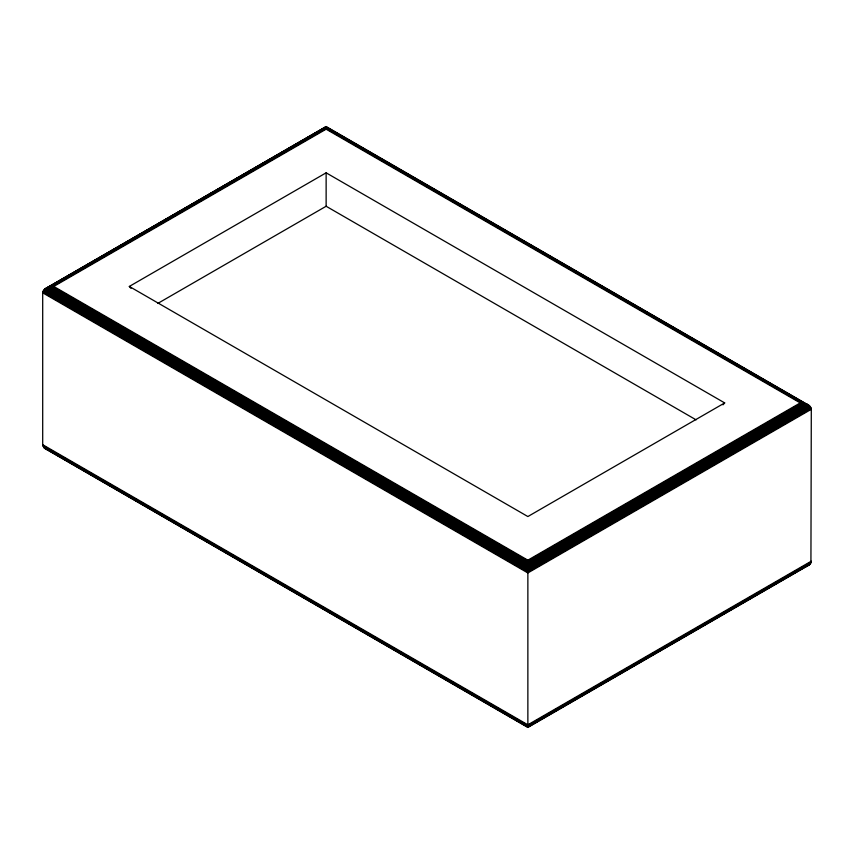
<?xml version="1.0" encoding="UTF-8"?>
<svg xmlns="http://www.w3.org/2000/svg" width="854" height="854" viewBox="0 0 854 854"><rect width="100%" height="100%" fill="white"/><g stroke="black" fill="none" stroke-linecap="round" stroke-linejoin="round"><path stroke-width="1.28" d="M44.184 447.891L527.868 727.149L527.868 726.242L810.926 562.829L811.3 409.301C810.617 404.326 804.457 402.981 800.241 402.917L326.132 129.189L53.759 286.442C49.543 286.506 43.383 287.851 42.7 292.826L42.7 444.699L44.184 447.891L48.23 450.229M800.241 402.917L527.868 560.171L527.868 727.459L44.984 448.585M805.77 566.704L809.016 565.06L810.926 562.829M722.996 404.849L724.683 402.917L326.132 172.818L129.317 286.442L131.004 288.374M326.132 126.627L44.984 288.94L527.868 567.729L809.016 405.415L326.132 126.541L45.935 288.31L527.868 566.554L808.065 404.785M45.849 289.047L48.155 287.723M157.873 303.383L326.132 206.252L696.117 419.858M724.683 402.917L527.868 516.542L129.317 286.442M804.479 403.398L527.868 563.096L49.521 286.923L326.132 127.235L804.692 403.526M805.77 403.771L527.868 564.216L48.23 287.296M806.977 404.23L527.868 565.369L47.023 287.755M811.204 408.468L527.868 572.052L42.796 291.993M811.3 409.301L527.868 572.938L42.7 292.826M811.3 561.174L527.868 724.811L42.7 444.699M811.204 562.007L527.868 725.59L42.796 445.532M810.457 563.619L527.868 726.765L43.543 447.144M527.868 727.149L809.816 564.366M527.868 727.459L809.016 565.06M806.998 404.86L810.457 406.856L527.868 570.002L43.543 290.381M808.61 406.312L810.926 407.646L527.868 571.07L43.074 291.171M53.759 286.442L527.868 560.171M43.074 446.354L527.868 726.242M326.132 126.541L326.132 129.189M326.132 172.818L326.132 206.252M326.132 126.851L44.184 289.634L527.868 568.892L809.816 406.109L326.132 126.851M326.132 127.758L50.898 286.656L527.868 562.039L803.102 403.131L326.132 127.758M326.132 128.41L52.318 286.496L527.868 561.057L801.682 402.971L326.132 128.41"/></g></svg>
